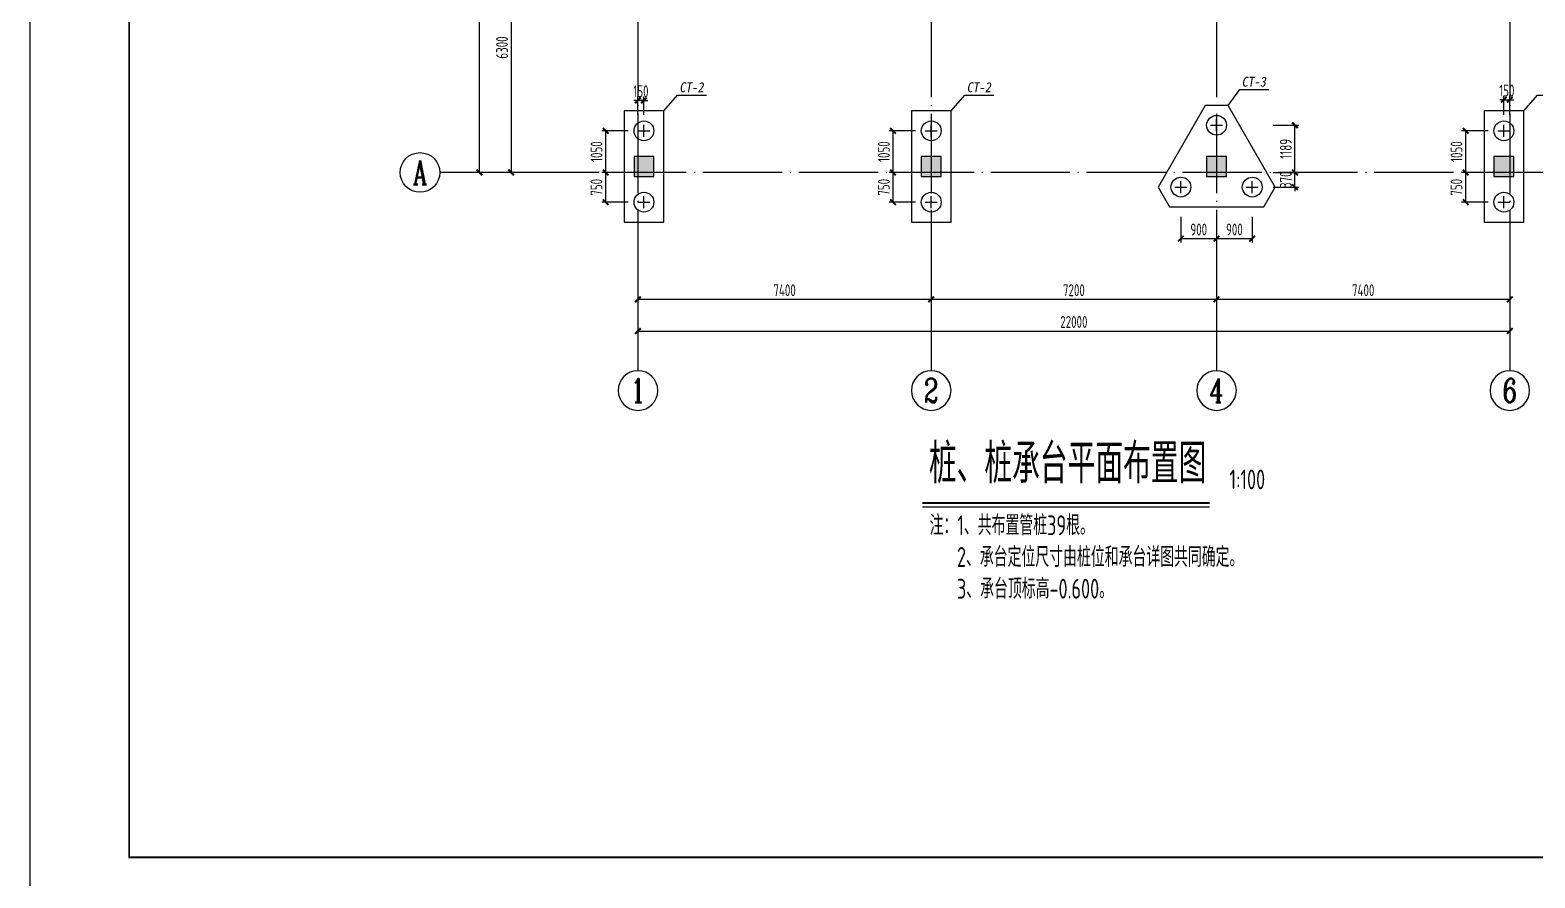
# Model space of a CAD drawing. Extents: x 9732137 to 18866768, y -962146 to 246094.
# Drawn here: x 9777057 to 9815028, y 3776 to 25154 of the extents above; entities that cross this region are included whole.
import ezdxf
from ezdxf.enums import TextEntityAlignment as Align

# ---------------------------------------------------------------- set-up
doc = ezdxf.new("R2010")
doc.units = 0
doc.header["$LTSCALE"] = 1000
doc.linetypes.add('DOTE', pattern=[2.42, 2, -0.2, 0.02, -0.2])
doc.layers.get('0').update_dxf_attribs({"linetype": 'CONTINUOUS'})
doc.layers.get('Defpoints').update_dxf_attribs({"linetype": 'CONTINUOUS'})
for name, color, linetype in [('10', 7, 'CONTINUOUS'), ('1506', 2, 'CONTINUOUS'), ('1507', 6, 'CONTINUOUS'), ('AXIS', 1, 'DOTE'), ('AXIS_DIM', 3, 'CONTINUOUS'), ('AXIS_NUM', 7, 'CONTINUOUS'), ('BORDER', 7, 'CONTINUOUS'), ('COLU_HATCH', 251, 'CONTINUOUS'), ('DIM', 3, 'CONTINUOUS'), ('NUM', 7, 'CONTINUOUS'), ('TEXT', 7, 'CONTINUOUS')]:
    doc.layers.add(name, color=color, linetype=linetype)
doc.layers.add('709', color=7, linetype='CONTINUOUS', lineweight=18, true_color=0xdfdfdf)
doc.styles.add('STYLE3', font='simhei.ttf', dxfattribs={"width": 0.9})
doc.styles.add('TSSD_Axis', font='Complex.shx', dxfattribs={"width": 0.7, "bigfont": 'hztxt.shx'})
doc.styles.add('TSSD_Dimension', font='Tssdeng.shx', dxfattribs={"width": 0.7, "bigfont": 'hztxt.shx'})
doc.styles.add('TSSD_Norm', font='Tssdeng.shx', dxfattribs={"width": 0.7, "bigfont": 'hztxt.shx'})
doc.styles.add('TSSD_Rein', font='Tssdeng.shx', dxfattribs={"width": 0.7, "bigfont": 'hztxt.shx'})
doc.dimstyles.new('TSSD_100_100$0', dxfattribs={"dimtxt": 300, "dimasz": 100, "dimexe": 100, "dimexo": 250, "dimgap": 80, "dimtad": 1, "dimdec": 0, "dimzin": 0, "dimdsep": 46, "dimtxsty": 'TSSD_Dimension', "dimblk1": 'ARCHTICK', "dimblk2": 'ARCHTICK', "dimsah": 1, "dimcen": 0, "dimclrd": 3, "dimclre": 256, "dimclrt": 7, "dimadec": 1, "dimazin": 0, "dimtfac": 1, "dimtdec": 0, "dimtix": 1, "dimtmove": 2, "dimatfit": 3, "dimldrblk": 'ARCHTICK', "dimfxl": 1, "dimtolj": 1, "dimtzin": 0, "dimarcsym": 0})

# ---------------------------------------------------------------- blocks, each defined once
blk = doc.blocks.new('ts_axno')
at = {"color": 0, "linetype": 'ByBlock', "lineweight": -2}
blk.add_circle((0, 0), 0.5, dxfattribs=at)
at = {"color": 0, "linetype": 'ByBlock', "lineweight": -2, "style": 'TSSD_Axis', "width": 0.7}
blk.add_attdef('A', text='', height=0.6, dxfattribs=at).set_placement((0, 0), align=Align.MIDDLE_CENTER)
blk = doc.blocks.new('_ArchTick')
at = {"color": 0, "linetype": 'ByBlock', "const_width": 0.5}
blk.add_lwpolyline([(-0.71, -0.71), (0.71, 0.71)], dxfattribs=at)
blk = doc.blocks.new('*D686')
at = {"layer": 'AXIS_DIM', "lineweight": -2}
for p, q in [((9791145, 27865), (9789095, 27865)), ((9791145, 21565), (9789095, 21565))]:
    blk.add_line(p, q, dxfattribs=at)
at = {"layer": 'AXIS_DIM', "color": 3, "lineweight": -2}
blk.add_line((9789195, 27865), (9789195, 21565), dxfattribs=at)
at = {"layer": 'Defpoints', "color": 0}
for p in [(9791395, 27865), (9789195, 21565), (9791395, 21565)]:
    blk.add_point(p, dxfattribs=at)
at = {"layer": 'AXIS_DIM', "color": 3, "lineweight": -2, "xscale": 100, "yscale": 100, "zscale": 100}
for p, rotation in [((9789195, 27865), 90), ((9789195, 21565), 270)]:
    blk.add_blockref('_ArchTick', p, dxfattribs=dict(at, rotation=rotation))
at = {"layer": 'AXIS_DIM', "color": 7, "insert": (9788965, 24715), "char_height": 300, "attachment_point": 5, "rotation": 90, "style": 'TSSD_Dimension'}
blk.add_mtext('\\A1;6300', dxfattribs=at)
blk = doc.blocks.new('*D687')
at = {"layer": 'AXIS_DIM', "lineweight": -2}
for p, q in [((9791145, 36565), (9788295, 36565)), ((9791145, 21565), (9788295, 21565))]:
    blk.add_line(p, q, dxfattribs=at)
at = {"layer": 'AXIS_DIM', "color": 3, "lineweight": -2}
blk.add_line((9788395, 21565), (9788395, 36565), dxfattribs=at)
at = {"layer": 'Defpoints', "color": 0}
for p in [(9788395, 36565), (9791395, 36565), (9791395, 21565)]:
    blk.add_point(p, dxfattribs=at)
at = {"layer": 'AXIS_DIM', "color": 3, "lineweight": -2, "xscale": 100, "yscale": 100, "zscale": 100}
for p, rotation in [((9788395, 36565), 90), ((9788395, 21565), 270)]:
    blk.add_blockref('_ArchTick', p, dxfattribs=dict(at, rotation=rotation))
at = {"layer": 'AXIS_DIM', "color": 7, "insert": (9788165, 29065), "char_height": 300, "attachment_point": 5, "rotation": 90, "style": 'TSSD_Dimension'}
blk.add_mtext('\\A1;15000', dxfattribs=at)
blk = doc.blocks.new('*D688')
at = {"layer": 'AXIS_DIM', "lineweight": -2}
for p, q in [((9806995, 20315), (9806995, 18265)), ((9814395, 20315), (9814395, 18265))]:
    blk.add_line(p, q, dxfattribs=at)
at = {"layer": 'AXIS_DIM', "color": 3, "lineweight": -2}
blk.add_line((9814395, 18365), (9806995, 18365), dxfattribs=at)
at = {"layer": 'Defpoints', "color": 0}
for p in [(9806995, 20565), (9814395, 20565), (9806995, 18365)]:
    blk.add_point(p, dxfattribs=at)
at = {"layer": 'AXIS_DIM', "color": 3, "lineweight": -2, "xscale": 100, "yscale": 100, "zscale": 100, "rotation": 180}
blk.add_blockref('_ArchTick', (9806995, 18365), dxfattribs=at)
at = {"layer": 'AXIS_DIM', "color": 3, "lineweight": -2, "xscale": 100, "yscale": 100, "zscale": 100}
blk.add_blockref('_ArchTick', (9814395, 18365), dxfattribs=at)
at = {"layer": 'AXIS_DIM', "color": 7, "insert": (9810695, 18595), "char_height": 300, "attachment_point": 5, "style": 'TSSD_Dimension'}
blk.add_mtext('\\A1;7400', dxfattribs=at)
blk = doc.blocks.new('*D689')
at = {"layer": 'AXIS_DIM', "lineweight": -2}
for p, q in [((9799795, 20315), (9799795, 18265)), ((9806995, 20315), (9806995, 18265))]:
    blk.add_line(p, q, dxfattribs=at)
at = {"layer": 'AXIS_DIM', "color": 3, "lineweight": -2}
blk.add_line((9806995, 18365), (9799795, 18365), dxfattribs=at)
at = {"layer": 'Defpoints', "color": 0}
for p in [(9799795, 20565), (9806995, 20565), (9799795, 18365)]:
    blk.add_point(p, dxfattribs=at)
at = {"layer": 'AXIS_DIM', "color": 3, "lineweight": -2, "xscale": 100, "yscale": 100, "zscale": 100, "rotation": 180}
blk.add_blockref('_ArchTick', (9799795, 18365), dxfattribs=at)
at = {"layer": 'AXIS_DIM', "color": 3, "lineweight": -2, "xscale": 100, "yscale": 100, "zscale": 100}
blk.add_blockref('_ArchTick', (9806995, 18365), dxfattribs=at)
at = {"layer": 'AXIS_DIM', "color": 7, "insert": (9803395, 18595), "char_height": 300, "attachment_point": 5, "style": 'TSSD_Dimension'}
blk.add_mtext('\\A1;7200', dxfattribs=at)
blk = doc.blocks.new('*D690')
at = {"layer": 'AXIS_DIM', "lineweight": -2}
for p, q in [((9792395, 20315), (9792395, 18265)), ((9799795, 20315), (9799795, 18265))]:
    blk.add_line(p, q, dxfattribs=at)
at = {"layer": 'AXIS_DIM', "color": 3, "lineweight": -2}
blk.add_line((9799795, 18365), (9792395, 18365), dxfattribs=at)
at = {"layer": 'Defpoints', "color": 0}
for p in [(9792395, 20565), (9799795, 20565), (9792395, 18365)]:
    blk.add_point(p, dxfattribs=at)
at = {"layer": 'AXIS_DIM', "color": 3, "lineweight": -2, "xscale": 100, "yscale": 100, "zscale": 100, "rotation": 180}
blk.add_blockref('_ArchTick', (9792395, 18365), dxfattribs=at)
at = {"layer": 'AXIS_DIM', "color": 3, "lineweight": -2, "xscale": 100, "yscale": 100, "zscale": 100}
blk.add_blockref('_ArchTick', (9799795, 18365), dxfattribs=at)
at = {"layer": 'AXIS_DIM', "color": 7, "insert": (9796095, 18595), "char_height": 300, "attachment_point": 5, "style": 'TSSD_Dimension'}
blk.add_mtext('\\A1;7400', dxfattribs=at)
blk = doc.blocks.new('*D691')
at = {"layer": 'AXIS_DIM', "lineweight": -2}
for p, q in [((9792395, 20315), (9792395, 17465)), ((9814395, 20315), (9814395, 17465))]:
    blk.add_line(p, q, dxfattribs=at)
at = {"layer": 'AXIS_DIM', "color": 3, "lineweight": -2}
blk.add_line((9792395, 17565), (9814395, 17565), dxfattribs=at)
at = {"layer": 'Defpoints', "color": 0}
for p in [(9792395, 20565), (9814395, 20565), (9814395, 17565)]:
    blk.add_point(p, dxfattribs=at)
at = {"layer": 'AXIS_DIM', "color": 3, "lineweight": -2, "xscale": 100, "yscale": 100, "zscale": 100, "rotation": 180}
blk.add_blockref('_ArchTick', (9792395, 17565), dxfattribs=at)
at = {"layer": 'AXIS_DIM', "color": 3, "lineweight": -2, "xscale": 100, "yscale": 100, "zscale": 100}
blk.add_blockref('_ArchTick', (9814395, 17565), dxfattribs=at)
at = {"layer": 'AXIS_DIM', "color": 7, "insert": (9803395, 17795), "char_height": 300, "attachment_point": 5, "style": 'TSSD_Dimension'}
blk.add_mtext('\\A1;22000', dxfattribs=at)
blk = doc.blocks.new('*D952')
at = {"layer": 'Defpoints', "color": 0}
for p in [(9814095, 22615), (9813280, 21565), (9814095, 21565)]:
    blk.add_point(p, dxfattribs=at)
at = {"layer": 'DIM', "lineweight": -2}
for p, q in [((9813845, 22615), (9813180, 22615)), ((9813845, 21565), (9813180, 21565))]:
    blk.add_line(p, q, dxfattribs=at)
at = {"layer": 'DIM', "color": 3, "lineweight": -2}
blk.add_line((9813280, 22615), (9813280, 21565), dxfattribs=at)
at = {"layer": 'DIM', "color": 3, "lineweight": -2, "xscale": 100, "yscale": 100, "zscale": 100}
for p, rotation in [((9813280, 22615), 90), ((9813280, 21565), 270)]:
    blk.add_blockref('_ArchTick', p, dxfattribs=dict(at, rotation=rotation))
at = {"layer": 'DIM', "color": 7, "insert": (9813050, 22090), "char_height": 300, "attachment_point": 5, "rotation": 90, "style": 'TSSD_Dimension'}
blk.add_mtext('\\A1;1050', dxfattribs=at)
blk = doc.blocks.new('*D953')
at = {"layer": 'Defpoints', "color": 0}
for p in [(9814095, 21565), (9813280, 20815), (9814095, 20815)]:
    blk.add_point(p, dxfattribs=at)
at = {"layer": 'DIM', "lineweight": -2}
for p, q in [((9813845, 21565), (9813180, 21565)), ((9813845, 20815), (9813180, 20815))]:
    blk.add_line(p, q, dxfattribs=at)
at = {"layer": 'DIM', "color": 3, "lineweight": -2}
blk.add_line((9813280, 21565), (9813280, 20815), dxfattribs=at)
at = {"layer": 'DIM', "color": 3, "lineweight": -2, "xscale": 100, "yscale": 100, "zscale": 100}
for p, rotation in [((9813280, 21565), 90), ((9813280, 20815), 270)]:
    blk.add_blockref('_ArchTick', p, dxfattribs=dict(at, rotation=rotation))
at = {"layer": 'DIM', "color": 7, "insert": (9813050, 21190), "char_height": 300, "attachment_point": 5, "rotation": 90, "style": 'TSSD_Dimension'}
blk.add_mtext('\\A1;750', dxfattribs=at)
blk = doc.blocks.new('*D956')
at = {"layer": 'Defpoints', "color": 0}
for p in [(9799645, 22615), (9798830, 21565), (9799645, 21565)]:
    blk.add_point(p, dxfattribs=at)
at = {"layer": 'DIM', "lineweight": -2}
for p, q in [((9799395, 22615), (9798730, 22615)), ((9799395, 21565), (9798730, 21565))]:
    blk.add_line(p, q, dxfattribs=at)
at = {"layer": 'DIM', "color": 3, "lineweight": -2}
blk.add_line((9798830, 22615), (9798830, 21565), dxfattribs=at)
at = {"layer": 'DIM', "color": 3, "lineweight": -2, "xscale": 100, "yscale": 100, "zscale": 100}
for p, rotation in [((9798830, 22615), 90), ((9798830, 21565), 270)]:
    blk.add_blockref('_ArchTick', p, dxfattribs=dict(at, rotation=rotation))
at = {"layer": 'DIM', "color": 7, "insert": (9798600, 22090), "char_height": 300, "attachment_point": 5, "rotation": 90, "style": 'TSSD_Dimension'}
blk.add_mtext('\\A1;1050', dxfattribs=at)
blk = doc.blocks.new('*D957')
at = {"layer": 'Defpoints', "color": 0}
for p in [(9799645, 21565), (9798830, 20815), (9799645, 20815)]:
    blk.add_point(p, dxfattribs=at)
at = {"layer": 'DIM', "lineweight": -2}
for p, q in [((9799395, 21565), (9798730, 21565)), ((9799395, 20815), (9798730, 20815))]:
    blk.add_line(p, q, dxfattribs=at)
at = {"layer": 'DIM', "color": 3, "lineweight": -2}
blk.add_line((9798830, 21565), (9798830, 20815), dxfattribs=at)
at = {"layer": 'DIM', "color": 3, "lineweight": -2, "xscale": 100, "yscale": 100, "zscale": 100}
for p, rotation in [((9798830, 21565), 90), ((9798830, 20815), 270)]:
    blk.add_blockref('_ArchTick', p, dxfattribs=dict(at, rotation=rotation))
at = {"layer": 'DIM', "color": 7, "insert": (9798600, 21190), "char_height": 300, "attachment_point": 5, "rotation": 90, "style": 'TSSD_Dimension'}
blk.add_mtext('\\A1;750', dxfattribs=at)
blk = doc.blocks.new('*D958')
at = {"layer": 'Defpoints', "color": 0}
for p in [(9792395, 22615), (9791580, 21565), (9792395, 21565)]:
    blk.add_point(p, dxfattribs=at)
at = {"layer": 'DIM', "lineweight": -2}
for p, q in [((9792145, 22615), (9791480, 22615)), ((9792145, 21565), (9791480, 21565))]:
    blk.add_line(p, q, dxfattribs=at)
at = {"layer": 'DIM', "color": 3, "lineweight": -2}
blk.add_line((9791580, 22615), (9791580, 21565), dxfattribs=at)
at = {"layer": 'DIM', "color": 3, "lineweight": -2, "xscale": 100, "yscale": 100, "zscale": 100}
for p, rotation in [((9791580, 22615), 90), ((9791580, 21565), 270)]:
    blk.add_blockref('_ArchTick', p, dxfattribs=dict(at, rotation=rotation))
at = {"layer": 'DIM', "color": 7, "insert": (9791350, 22090), "char_height": 300, "attachment_point": 5, "rotation": 90, "style": 'TSSD_Dimension'}
blk.add_mtext('\\A1;1050', dxfattribs=at)
blk = doc.blocks.new('*D959')
at = {"layer": 'Defpoints', "color": 0}
for p in [(9792395, 21565), (9791580, 20815), (9792395, 20815)]:
    blk.add_point(p, dxfattribs=at)
at = {"layer": 'DIM', "lineweight": -2}
for p, q in [((9792145, 21565), (9791480, 21565)), ((9792145, 20815), (9791480, 20815))]:
    blk.add_line(p, q, dxfattribs=at)
at = {"layer": 'DIM', "color": 3, "lineweight": -2}
blk.add_line((9791580, 21565), (9791580, 20815), dxfattribs=at)
at = {"layer": 'DIM', "color": 3, "lineweight": -2, "xscale": 100, "yscale": 100, "zscale": 100}
for p, rotation in [((9791580, 21565), 90), ((9791580, 20815), 270)]:
    blk.add_blockref('_ArchTick', p, dxfattribs=dict(at, rotation=rotation))
at = {"layer": 'DIM', "color": 7, "insert": (9791350, 21190), "char_height": 300, "attachment_point": 5, "rotation": 90, "style": 'TSSD_Dimension'}
blk.add_mtext('\\A1;750', dxfattribs=at)
blk = doc.blocks.new('*D960')
at = {"layer": 'Defpoints', "color": 0}
for p in [(9792395, 23381), (9792395, 22765), (9792545, 22765)]:
    blk.add_point(p, dxfattribs=at)
at = {"layer": 'DIM', "color": 3, "lineweight": -2}
for p, q in [((9792395, 23381), (9792295, 23381)), ((9792545, 23381), (9792395, 23381)), ((9792545, 23381), (9792645, 23381))]:
    blk.add_line(p, q, dxfattribs=at)
at = {"layer": 'DIM', "lineweight": -2}
for p, q in [((9792395, 23015), (9792395, 23481)), ((9792545, 23015), (9792545, 23481))]:
    blk.add_line(p, q, dxfattribs=at)
at = {"layer": 'DIM', "color": 3, "lineweight": -2, "xscale": 100, "yscale": 100, "zscale": 100}
blk.add_blockref('_ArchTick', (9792395, 23381), dxfattribs=at)
at = {"layer": 'DIM', "color": 3, "lineweight": -2, "xscale": 100, "yscale": 100, "zscale": 100, "rotation": 180}
blk.add_blockref('_ArchTick', (9792545, 23381), dxfattribs=at)
at = {"layer": 'DIM', "color": 7, "insert": (9792470, 23611), "char_height": 300, "attachment_point": 5, "style": 'TSSD_Dimension'}
blk.add_mtext('\\A1;150', dxfattribs=at)
blk = doc.blocks.new('*D961')
at = {"layer": 'Defpoints', "color": 0}
for p in [(9814395, 23400), (9814245, 22765), (9814395, 22765)]:
    blk.add_point(p, dxfattribs=at)
at = {"layer": 'DIM', "color": 3, "lineweight": -2}
for p, q in [((9814245, 23400), (9814145, 23400)), ((9814245, 23400), (9814395, 23400)), ((9814395, 23400), (9814495, 23400))]:
    blk.add_line(p, q, dxfattribs=at)
at = {"layer": 'DIM', "lineweight": -2}
for p, q in [((9814245, 23015), (9814245, 23500)), ((9814395, 23015), (9814395, 23500))]:
    blk.add_line(p, q, dxfattribs=at)
at = {"layer": 'DIM', "color": 3, "lineweight": -2, "xscale": 100, "yscale": 100, "zscale": 100}
blk.add_blockref('_ArchTick', (9814245, 23400), dxfattribs=at)
at = {"layer": 'DIM', "color": 3, "lineweight": -2, "xscale": 100, "yscale": 100, "zscale": 100, "rotation": 180}
blk.add_blockref('_ArchTick', (9814395, 23400), dxfattribs=at)
at = {"layer": 'DIM', "color": 7, "insert": (9814320, 23630), "char_height": 300, "attachment_point": 5, "style": 'TSSD_Dimension'}
blk.add_mtext('\\A1;150', dxfattribs=at)
blk = doc.blocks.new('*D1101')
at = {"layer": 'Defpoints', "color": 0}
for p in [(9806095, 20695), (9806995, 20695), (9806995, 19895)]:
    blk.add_point(p, dxfattribs=at)
at = {"layer": 'DIM', "lineweight": -2}
for p, q in [((9806095, 20445), (9806095, 19795)), ((9806995, 20445), (9806995, 19795))]:
    blk.add_line(p, q, dxfattribs=at)
at = {"layer": 'DIM', "color": 3, "lineweight": -2}
blk.add_line((9806095, 19895), (9806995, 19895), dxfattribs=at)
at = {"layer": 'DIM', "color": 3, "lineweight": -2, "xscale": 100, "yscale": 100, "zscale": 100, "rotation": 180}
blk.add_blockref('_ArchTick', (9806095, 19895), dxfattribs=at)
at = {"layer": 'DIM', "color": 3, "lineweight": -2, "xscale": 100, "yscale": 100, "zscale": 100}
blk.add_blockref('_ArchTick', (9806995, 19895), dxfattribs=at)
at = {"layer": 'DIM', "color": 7, "lineweight": -2, "insert": (9806545, 20125), "char_height": 300, "attachment_point": 5, "style": 'TSSD_Dimension'}
blk.add_mtext('\\A1;900', dxfattribs=at)
blk = doc.blocks.new('*D1102')
at = {"layer": 'Defpoints', "color": 0}
for p in [(9806995, 20695), (9807895, 20695), (9807895, 19895)]:
    blk.add_point(p, dxfattribs=at)
at = {"layer": 'DIM', "lineweight": -2}
for p, q in [((9806995, 20445), (9806995, 19795)), ((9807895, 20445), (9807895, 19795))]:
    blk.add_line(p, q, dxfattribs=at)
at = {"layer": 'DIM', "color": 3, "lineweight": -2}
blk.add_line((9806995, 19895), (9807895, 19895), dxfattribs=at)
at = {"layer": 'DIM', "color": 3, "lineweight": -2, "xscale": 100, "yscale": 100, "zscale": 100, "rotation": 180}
blk.add_blockref('_ArchTick', (9806995, 19895), dxfattribs=at)
at = {"layer": 'DIM', "color": 3, "lineweight": -2, "xscale": 100, "yscale": 100, "zscale": 100}
blk.add_blockref('_ArchTick', (9807895, 19895), dxfattribs=at)
at = {"layer": 'DIM', "color": 7, "lineweight": -2, "insert": (9807445, 20125), "char_height": 300, "attachment_point": 5, "style": 'TSSD_Dimension'}
blk.add_mtext('\\A1;900', dxfattribs=at)
blk = doc.blocks.new('*D1103')
at = {"layer": 'Defpoints', "color": 0}
for p in [(9808173, 21565, 0), (9808973, 21565), (9808173, 21195)]:
    blk.add_point(p, dxfattribs=at)
at = {"layer": 'DIM', "color": 3, "lineweight": -2}
for p, q in [((9808973, 21565), (9808973, 21665)), ((9808973, 21195), (9808973, 21565)), ((9808973, 21195), (9808973, 21095))]:
    blk.add_line(p, q, dxfattribs=at)
at = {"layer": 'DIM', "lineweight": -2}
for p, q in [((9808423, 21565), (9809073, 21565)), ((9808423, 21195), (9809073, 21195))]:
    blk.add_line(p, q, dxfattribs=at)
at = {"layer": 'DIM', "color": 3, "lineweight": -2, "xscale": 100, "yscale": 100, "zscale": 100}
for p, rotation in [((9808973, 21565), 270), ((9808973, 21195), 90)]:
    blk.add_blockref('_ArchTick', p, dxfattribs=dict(at, rotation=rotation))
at = {"layer": 'DIM', "color": 7, "lineweight": -2, "insert": (9808743, 21380), "char_height": 300, "attachment_point": 5, "rotation": 90, "style": 'TSSD_Dimension'}
blk.add_mtext('\\A1;370', dxfattribs=at)
blk = doc.blocks.new('*D1104')
at = {"layer": 'Defpoints', "color": 0}
for p in [(9808173, 22754), (9808973, 22754), (9808173, 21565, 0)]:
    blk.add_point(p, dxfattribs=at)
at = {"layer": 'DIM', "lineweight": -2}
for p, q in [((9808423, 22754), (9809073, 22754)), ((9808423, 21565), (9809073, 21565))]:
    blk.add_line(p, q, dxfattribs=at)
at = {"layer": 'DIM', "color": 3, "lineweight": -2}
blk.add_line((9808973, 21565), (9808973, 22754), dxfattribs=at)
at = {"layer": 'DIM', "color": 3, "lineweight": -2, "xscale": 100, "yscale": 100, "zscale": 100}
for p, rotation in [((9808973, 22754), 90), ((9808973, 21565), 270)]:
    blk.add_blockref('_ArchTick', p, dxfattribs=dict(at, rotation=rotation))
at = {"layer": 'DIM', "color": 7, "lineweight": -2, "insert": (9808743, 22160), "char_height": 300, "attachment_point": 5, "rotation": 90, "style": 'TSSD_Dimension'}
blk.add_mtext('\\A1;1189', dxfattribs=at)

msp = doc.modelspace()

# ---------------------------------------------------------------- hatches: boundary and pattern name
at = {"layer": 'COLU_HATCH'}
for points in [[(9792795.4, 21464.9), (9792795.4, 21964.9), (9792295.4, 21964.9), (9792295.4, 21464.9)], [(9800045.4, 21464.9), (9800045.4, 21964.9), (9799545.4, 21964.9), (9799545.4, 21464.9)], [(9807245.4, 21464.9), (9807245.4, 21964.9), (9806745.4, 21964.9), (9806745.4, 21464.9)], [(9814495.4, 21464.9), (9814495.4, 21964.9), (9813995.4, 21964.9), (9813995.4, 21464.9)]]:
    msp.add_hatch(color=256, dxfattribs=at).paths.add_polyline_path(points)

# ---------------------------------------------------------------- linework, layer by layer
at = {"layer": '10', "ltscale": 1}
for points in [[(9792795.4, 21464.9), (9792795.4, 21964.9), (9792295.4, 21964.9), (9792295.4, 21464.9)], [(9800045.4, 21464.9), (9800045.4, 21964.9), (9799545.4, 21964.9), (9799545.4, 21464.9)], [(9807245.4, 21464.9), (9807245.4, 21964.9), (9806745.4, 21964.9), (9806745.4, 21464.9)], [(9814495.4, 21464.9), (9814495.4, 21964.9), (9813995.4, 21964.9), (9813995.4, 21464.9)]]:
    msp.add_lwpolyline(points, close=True, dxfattribs=at)
at = {"layer": '1506', "ltscale": 1}
for points in [[(9806706.7, 23254.2), (9805518, 21195.3), (9805806.7, 20695.3), (9808184.1, 20695.3), (9808472.7, 21195.3), (9807284.1, 23254.2)], [(9792045.4, 20314.9), (9793045.4, 20314.9), (9793045.4, 23114.9), (9792045.4, 23114.9)], [(9799295.4, 20314.9), (9800295.4, 20314.9), (9800295.4, 23114.9), (9799295.4, 23114.9)], [(9813745.4, 20314.9), (9814745.4, 20314.9), (9814745.4, 23114.9), (9813745.4, 23114.9)]]:
    msp.add_lwpolyline(points, close=True, dxfattribs=at)
at = {"layer": '1507', "ltscale": 1}
for p, q in [((9806995.4, 22604.2), (9806995.4, 22904.2)), ((9792395.4, 22614.9), (9792695.4, 22614.9)), ((9792545.4, 22464.9), (9792545.4, 22764.9)), ((9799645.4, 22614.9), (9799945.4, 22614.9)), ((9799795.4, 22464.9), (9799795.4, 22764.9)), ((9806845.4, 22754.2), (9807145.4, 22754.2)), ((9814095.4, 22614.9), (9814395.4, 22614.9)), ((9814245.4, 22464.9), (9814245.4, 22764.9)), ((9806095.4, 21045.3), (9806095.4, 21345.3)), ((9807895.4, 21045.3), (9807895.4, 21345.3)), ((9792545.4, 20664.9), (9792545.4, 20964.9)), ((9799795.4, 20664.9), (9799795.4, 20964.9)), ((9805945.4, 21195.3), (9806245.4, 21195.3)), ((9807745.4, 21195.3), (9808045.4, 21195.3)), ((9814245.4, 20664.9), (9814245.4, 20964.9)), ((9792395.4, 20814.9), (9792695.4, 20814.9)), ((9799645.4, 20814.9), (9799945.4, 20814.9)), ((9814095.4, 20814.9), (9814395.4, 20814.9))]:
    msp.add_line(p, q, dxfattribs=at)
for centre in [(9792545.4, 22614.9), (9799795.4, 22614.9), (9806995.4, 22754.2), (9814245.4, 22614.9), (9806095.4, 21195.3), (9807895.4, 21195.3), (9792545.4, 20814.9), (9799795.4, 20814.9), (9814245.4, 20814.9)]:
    msp.add_circle(centre, 250, dxfattribs=at)
at = {"layer": '709', "linetype": 'Continuous'}
for points in [[(9792795.4, 21464.9), (9792795.4, 21964.9), (9792295.4, 21964.9), (9792295.4, 21464.9)], [(9800045.4, 21464.9), (9800045.4, 21964.9), (9799545.4, 21964.9), (9799545.4, 21464.9)], [(9807245.4, 21464.9), (9807245.4, 21964.9), (9806745.4, 21964.9), (9806745.4, 21464.9)], [(9814495.4, 21464.9), (9814495.4, 21964.9), (9813995.4, 21964.9), (9813995.4, 21464.9)]]:
    msp.add_lwpolyline(points, close=True, dxfattribs=at)
at = {"layer": 'AXIS'}
for p, q in [((9792395.4, 37564.9, 0), (9792395.4, 20564.9, 0)), ((9799795.4, 37564.9, 0), (9799795.4, 20564.9, 0)), ((9806995.4, 37564.9, 0), (9806995.4, 20564.9, 0)), ((9814395.4, 37564.9, 0), (9814395.4, 20564.9, 0)), ((9815395.4, 21564.9, 0), (9791395.4, 21564.9, 0))]:
    msp.add_line(p, q, dxfattribs=at)
at = {"layer": 'AXIS_NUM'}
for p, q in [((9791395.4, 21564.9, 0), (9787395.4, 21564.9, 0)), ((9792395.4, 20564.9, 0), (9792395.4, 16564.9, 0)), ((9799795.4, 20564.9, 0), (9799795.4, 16564.9, 0)), ((9806995.4, 20564.9, 0), (9806995.4, 16564.9, 0)), ((9814395.4, 20564.9, 0), (9814395.4, 16564.9, 0))]:
    msp.add_line(p, q, dxfattribs=at)
at = {"layer": 'BORDER'}
msp.add_lwpolyline([(9777056.8, 3293.7), (9777056.8, 45293.7), (9836456.8, 45293.7), (9836456.8, 3293.7)], close=True, dxfattribs=at)
at = {"layer": 'BORDER', "const_width": 50}
msp.add_lwpolyline([(9779556.8, 4293.7), (9779556.8, 44293.7), (9835456.8, 44293.7), (9835456.8, 4293.7)], close=True, dxfattribs=at)
at = {"layer": 'NUM', "const_width": 50}
msp.add_lwpolyline([(9799574.9, 13232.1), (9806820.6, 13232.1)], dxfattribs=at)
at = {"layer": 'NUM'}
msp.add_lwpolyline([(9799574.9, 13132.1), (9806820.6, 13132.1)], dxfattribs=at)
at = {"layer": 'TEXT', "color": 5}
msp.add_lwpolyline([(9807284.1, 23254.2), (9807584.7, 23655.8), (9808317.5, 23655.8)], dxfattribs=at)
at = {"layer": 'TEXT', "color": 6}
for points in [[(9793045.4, 23114.9), (9793396, 23516.6), (9794128.8, 23516.6)], [(9800295.4, 23114.9), (9800646, 23516.6), (9801378.8, 23516.6)], [(9814745.4, 23114.9), (9815096, 23516.6), (9815828.8, 23516.6)]]:
    msp.add_lwpolyline(points, dxfattribs=at)

# ---------------------------------------------------------------- block references
at = {"layer": 'AXIS_NUM'}
ref = msp.add_blockref('ts_axno', (9786895.4, 21564.9, 0), dxfattribs=dict(at, xscale=1000, yscale=1000, zscale=1000))
ref.add_attrib('A', 'A', dxfattribs={"height": 600, "style": 'TSSD_Axis', "width": 0.7}).set_placement((9786895.4, 21564.9, 0), align=Align.MIDDLE_CENTER)
ref = msp.add_blockref('ts_axno', (9792395.4, 16064.9, 0), dxfattribs=dict(at, xscale=-1000, yscale=1000, zscale=1000, rotation=180))
ref.add_attrib('1', '1', dxfattribs={"height": 600, "style": 'TSSD_Axis', "width": 0.7}).set_placement((9792395.4, 16064.9, 0), align=Align.MIDDLE_CENTER)
ref = msp.add_blockref('ts_axno', (9799795.4, 16064.9, 0), dxfattribs=dict(at, xscale=-1000, yscale=1000, zscale=1000, rotation=180))
ref.add_attrib('2', '2', dxfattribs={"height": 600, "style": 'TSSD_Axis', "width": 0.7}).set_placement((9799795.4, 16064.9, 0), align=Align.MIDDLE_CENTER)
ref = msp.add_blockref('ts_axno', (9806995.4, 16064.9, 0), dxfattribs=dict(at, xscale=-1000, yscale=1000, zscale=1000, rotation=180))
ref.add_attrib('4', '4', dxfattribs={"height": 600, "style": 'TSSD_Axis', "width": 0.7}).set_placement((9806995.4, 16064.9, 0), align=Align.MIDDLE_CENTER)
ref = msp.add_blockref('ts_axno', (9814395.4, 16064.9, 0), dxfattribs=dict(at, xscale=-1000, yscale=1000, zscale=1000, rotation=180))
ref.add_attrib('6', '6', dxfattribs={"height": 600, "style": 'TSSD_Axis', "width": 0.7}).set_placement((9814395.4, 16064.9, 0), align=Align.MIDDLE_CENTER)

# ---------------------------------------------------------------- texts
at = {"layer": 'NUM', "style": 'TSSD_Norm', "width": 0.7}
for s, height, p in [('桩、桩承台平面布置图', 1000, (9799736.3, 13424.2)), ('1:100', 500, (9807320.6, 13424.2))]:
    msp.add_text(s, height=height, dxfattribs=at).set_placement(p, align=Align.BOTTOM_LEFT)
at = {"layer": 'TEXT', "color": 5, "style": 'STYLE3', "oblique": 10, "width": 0.9}
msp.add_text('CT-3', height=250, dxfattribs=at).set_placement((9807628.1, 23727.6))
at = {"layer": 'TEXT', "color": 6, "style": 'STYLE3', "oblique": 10, "width": 0.9}
for p in [(9793439.4, 23588.3), (9800689.4, 23588.3)]:
    msp.add_text('CT-2', height=250, dxfattribs=at).set_placement(p)
at = {"layer": 'TEXT', "style": 'TSSD_Rein', "width": 0.7}
for s, p in [('注：1、共布置管桩39根。', (9799752.4, 12418.1)), ('2、承台定位尺寸由桩位和承台详图共同确定。', (9800444.9, 11618.4)), ('3、承台顶标高-0.600。', (9800444.9, 10818.4))]:
    msp.add_text(s, height=500, dxfattribs=at).set_placement(p)

# ---------------------------------------------------------------- dimensions: what is measured, and where the dimension line sits
at = {"layer": 'AXIS_DIM'}
for base, p1, p2, picture, middle in [((9788395.4, 36564.9, 0), (9791395.4, 21564.9, 0), (9791395.4, 36564.9, 0), '*D687', (9788165.4, 29064.9, 0)), ((9789195.4, 21564.9, 0), (9791395.4, 27864.9, 0), (9791395.4, 21564.9, 0), '*D686', (9788965.4, 24714.9, 0))]:
    dim = msp.add_linear_dim(base=base, p1=p1, p2=p2, angle=90, dimstyle='TSSD_100_100$0', dxfattribs=at)
    dim.commit()
    dim.dimension.update_dxf_attribs({"geometry": picture, "text_midpoint": middle})
for base, p1, p2, picture, middle in [((9792395.4, 18364.9, 0), (9799795.4, 20564.9, 0), (9792395.4, 20564.9, 0), '*D690', (9796095.4, 18594.9, 0)), ((9814395.4, 17564.9, 0), (9792395.4, 20564.9, 0), (9814395.4, 20564.9, 0), '*D691', (9803395.4, 17794.9, 0)), ((9799795.4, 18364.9, 0), (9806995.4, 20564.9, 0), (9799795.4, 20564.9, 0), '*D689', (9803395.4, 18594.9, 0)), ((9806995.4, 18364.9, 0), (9814395.4, 20564.9, 0), (9806995.4, 20564.9, 0), '*D688', (9810695.4, 18594.9, 0))]:
    dim = msp.add_linear_dim(base=base, p1=p1, p2=p2, dimstyle='TSSD_100_100$0', dxfattribs=at)
    dim.commit()
    dim.dimension.update_dxf_attribs({"geometry": picture, "text_midpoint": middle})
at = {"layer": 'DIM'}
for base, p1, p2, picture, middle in [((9792395.4, 23381.4), (9792545.4, 22764.9), (9792395.4, 22764.9), '*D960', (9792470.4, 23611.4)), ((9814395.4, 23400.1), (9814245.4, 22764.9), (9814395.4, 22764.9), '*D961', (9814320.4, 23630.1))]:
    dim = msp.add_linear_dim(base=base, p1=p1, p2=p2, dimstyle='TSSD_100_100$0', dxfattribs=at)
    dim.commit()
    dim.dimension.update_dxf_attribs({"geometry": picture, "text_midpoint": middle})
at = {"layer": 'DIM', "lineweight": -2}
for base, p1, p2, picture, middle in [((9808972.7, 22754.2), (9808172.7, 21564.9, 0), (9808172.7, 22754.2), '*D1104', (9808742.7, 22159.6)), ((9808972.7, 21564.9), (9808172.7, 21195.3), (9808172.7, 21564.9, 0), '*D1103', (9808742.7, 21380.1))]:
    dim = msp.add_linear_dim(base=base, p1=p1, p2=p2, angle=90, dimstyle='TSSD_100_100$0', dxfattribs=at)
    dim.commit()
    dim.dimension.update_dxf_attribs({"geometry": picture, "text_midpoint": middle})
at = {"layer": 'DIM'}
for base, p1, p2, picture, middle in [((9791579.7, 21564.9), (9792395.4, 22614.9), (9792395.4, 21564.9), '*D958', (9791349.7, 22089.9)), ((9798829.7, 21564.9), (9799645.4, 22614.9), (9799645.4, 21564.9), '*D956', (9798599.7, 22089.9)), ((9813279.7, 21564.9), (9814095.4, 22614.9), (9814095.4, 21564.9), '*D952', (9813049.7, 22089.9)), ((9791579.7, 20814.9), (9792395.4, 21564.9), (9792395.4, 20814.9), '*D959', (9791349.7, 21189.9)), ((9798829.7, 20814.9), (9799645.4, 21564.9), (9799645.4, 20814.9), '*D957', (9798599.7, 21189.9)), ((9813279.7, 20814.9), (9814095.4, 21564.9), (9814095.4, 20814.9), '*D953', (9813049.7, 21189.9))]:
    dim = msp.add_linear_dim(base=base, p1=p1, p2=p2, angle=90, dimstyle='TSSD_100_100$0', dxfattribs=at)
    dim.commit()
    dim.dimension.update_dxf_attribs({"geometry": picture, "text_midpoint": middle})
at = {"layer": 'DIM', "lineweight": -2}
for base, p1, p2, picture, middle in [((9806995.4, 19895.3), (9806095.4, 20695.3), (9806995.4, 20695.3), '*D1101', (9806545.4, 20125.3)), ((9807895.4, 19895.3), (9806995.4, 20695.3), (9807895.4, 20695.3), '*D1102', (9807445.4, 20125.3))]:
    dim = msp.add_linear_dim(base=base, p1=p1, p2=p2, dimstyle='TSSD_100_100$0', dxfattribs=at)
    dim.commit()
    dim.dimension.update_dxf_attribs({"geometry": picture, "text_midpoint": middle})

doc.saveas('drawing.dxf')
